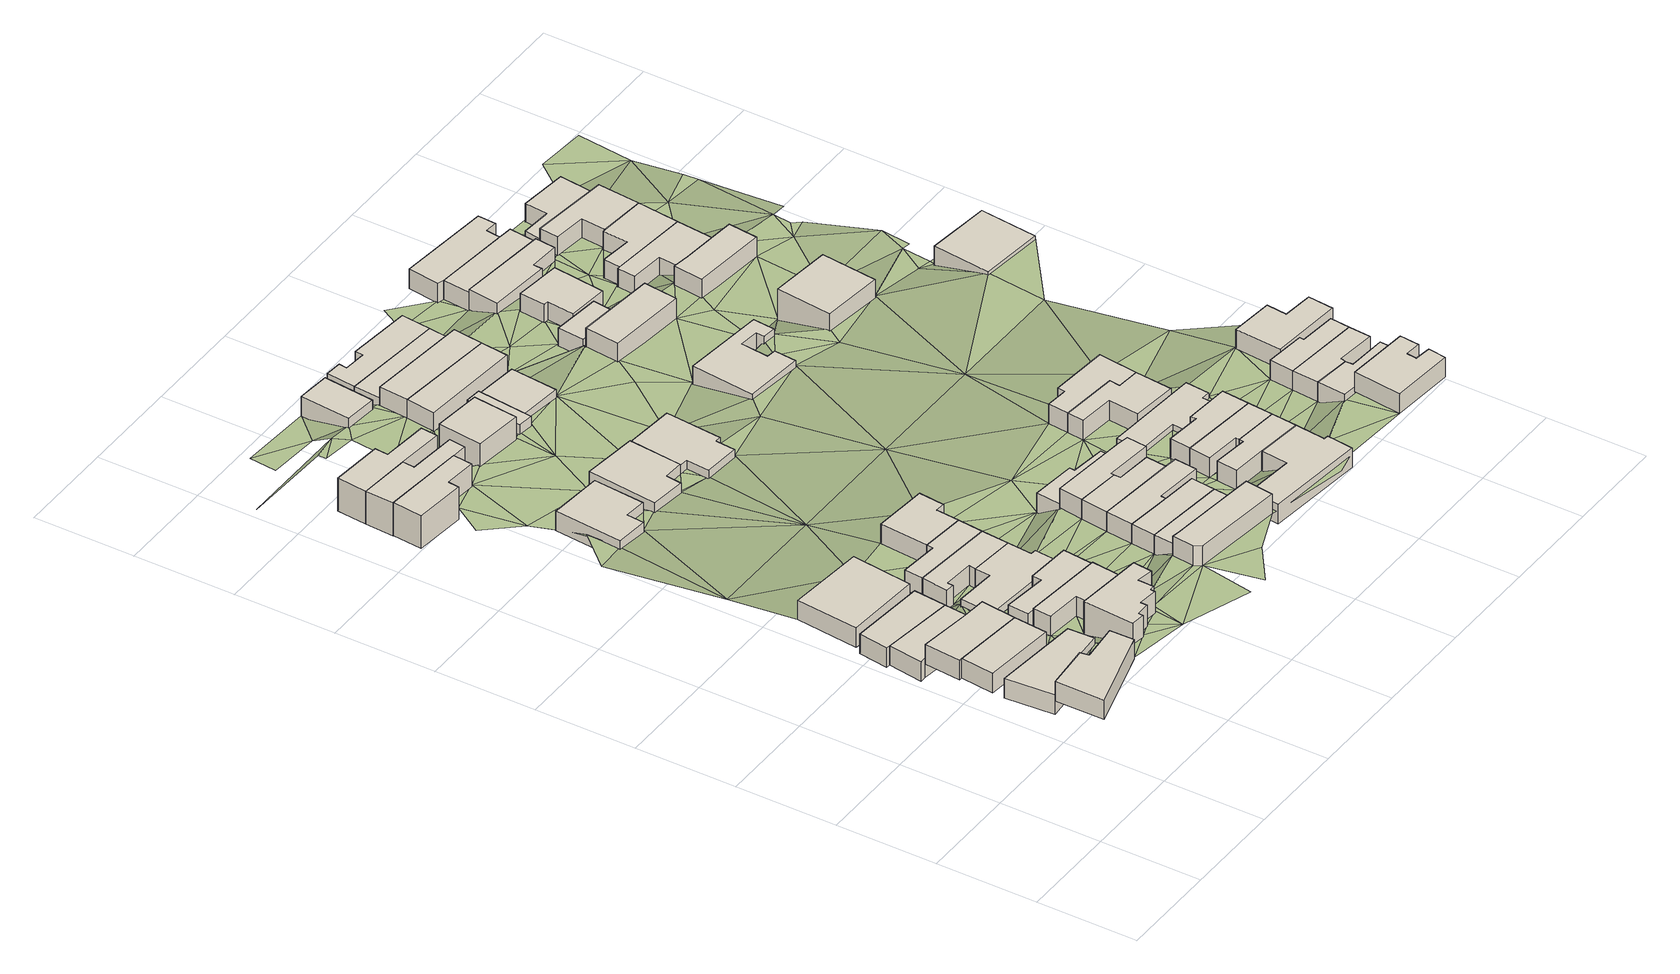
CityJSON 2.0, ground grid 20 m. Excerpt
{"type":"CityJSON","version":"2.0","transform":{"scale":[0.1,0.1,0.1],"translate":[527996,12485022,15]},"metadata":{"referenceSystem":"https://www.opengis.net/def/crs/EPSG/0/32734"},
"CityObjects":{
"building1":{"type":"Building","attributes":{"address":"45 Upper Park Road Walmer Estate Cape Town","building":"house","building:levels":1,"building_height":4.1,"plus_code":"4FRW3C8V+QG3","ground_height":52.94,"roof_height":57.04},"geometry":[{"type":"Solid","lod":"1","boundaries":[[[[0,1,2,3]],[[1,4,5,2]],[[4,6,7,5]],[[6,8,9,7]],[[8,10,11,9]],[[10,0,3,11]],[[3,2,5,7,9,11]],[[10,8,6,4,1,0]]]]}]},
"building2":{"type":"Building","attributes":{"address":"43 Upper Park Road Walmer Estate Cape Town","building":"house","building:levels":1,"building_height":4.1,"plus_code":"4FRW3C8V+QGM","ground_height":50.14,"roof_height":54.24},"geometry":[{"type":"Solid","lod":"1","boundaries":[[[[12,13,14,15]],[[13,16,17,14]],[[16,18,19,17]],[[18,20,21,19]],[[20,22,23,21]],[[22,12,15,23]],[[15,14,17,19,21,23]],[[22,20,18,16,13,12]]]]}]},
"building3":{"type":"Building","attributes":{"address":"41 Upper Park Road Walmer Estate Cape Town","building":"house","building:levels":1,"building_height":4.1,"plus_code":"4FRW3C8V+RGF","ground_height":50.14,"roof_height":54.24},"geometry":[{"type":"Solid","lod":"1","boundaries":[[[[24,25,26,27]],[[25,28,29,26]],[[28,30,31,29]],[[30,24,27,31]],[[27,26,29,31]],[[30,28,25,24]]]]}]},
"building4":{"type":"Building","attributes":{"address":"39 Upper Park Road Walmer Estate Cape Town","building":"house","building:levels":1,"building_height":4.1,"plus_code":"4FRW3C8V+RGV","ground_height":50.14,"roof_height":54.24},"geometry":[{"type":"Solid","lod":"1","boundaries":[[[[30,32,33,31]],[[32,34,35,33]],[[34,36,37,35]],[[36,38,39,37]],[[38,24,27,39]],[[24,30,31,27]],[[31,33,35,37,39,27]],[[24,38,36,34,32,30]]]]}]},
"building5":{"type":"Building","attributes":{"address":"37 Upper Park Road Walmer Estate Cape Town","building":"house","building:levels":1,"building_height":4.1,"plus_code":"4FRW3C8V+VGF","ground_height":47.2,"roof_height":51.3},"geometry":[{"type":"Solid","lod":"1","boundaries":[[[[40,41,42,43]],[[41,44,45,42]],[[44,46,47,45]],[[46,48,49,47]],[[48,50,51,49]],[[50,52,53,51]],[[52,40,43,53]],[[43,42,45,47,49,51,53]],[[52,50,48,46,44,41,40]]]]}]},
"building6":{"type":"Building","attributes":{"address":"35 Upper Park Road Walmer Estate Cape Town","building":"house","building:levels":1,"building_height":4.1,"plus_code":"4FRW3C8V+VGV","ground_height":47.2,"roof_height":51.3},"geometry":[{"type":"Solid","lod":"1","boundaries":[[[[48,54,55,49]],[[54,56,57,55]],[[56,58,59,57]],[[58,50,51,59]],[[50,48,49,51]],[[49,55,57,59,51]],[[50,58,56,54,48]]]]}]},
"building7":{"type":"Building","attributes":{"address":"33 Upper Park Road Walmer Estate Cape Town","building":"house","building:levels":1,"building_height":4.1,"plus_code":"4FRW3C8V+WGP","ground_height":47.2,"roof_height":51.3},"geometry":[{"type":"Solid","lod":"1","boundaries":[[[[60,61,62,63]],[[61,64,65,62]],[[64,66,67,65]],[[66,60,63,67]],[[63,62,65,67]],[[66,64,61,60]]]]}]},
"building8":{"type":"Building","attributes":{"address":"48 Upper Coventry Road Walmer Estate Cape Town","building":"house","building:levels":2,"building_height":6.9,"plus_code":"4FRW3C8V+QHH","ground_height":50.46,"roof_height":57.36},"geometry":[{"type":"Solid","lod":"1","boundaries":[[[[68,69,70,71]],[[69,72,73,70]],[[72,74,75,73]],[[74,76,77,75]],[[76,78,79,77]],[[78,80,81,79]],[[80,82,83,81]],[[82,84,85,83]],[[84,86,87,85]],[[86,88,89,87]],[[88,90,91,89]],[[90,68,71,91]],[[71,70,73,75,77,79,81,83,85,87,89,91]],[[90,88,86,84,82,80,78,76,74,72,69,68]]]]}]},
"building9":{"type":"Building","attributes":{"address":"46 Upper Coventry Road Walmer Estate Cape Town","building":"house","building:levels":1,"building_height":4.1,"plus_code":"4FRW3C8V+RJ2","ground_height":50.46,"roof_height":54.56},"geometry":[{"type":"Solid","lod":"1","boundaries":[[[[92,93,94,95]],[[93,96,97,94]],[[96,98,99,97]],[[98,100,101,99]],[[100,102,103,101]],[[102,92,95,103]],[[95,94,97,99,101,103]],[[102,100,98,96,93,92]]]]}]},
"building10":{"type":"Building","attributes":{"address":"44 Upper Coventry Road Walmer Estate Cape Town","building":"house","building:levels":1,"building_height":4.1,"plus_code":"4FRW3C8V+RJC","ground_height":50.14,"roof_height":54.24},"geometry":[{"type":"Solid","lod":"1","boundaries":[[[[104,105,106,107]],[[105,108,109,106]],[[108,110,111,109]],[[110,112,113,111]],[[112,114,115,113]],[[114,116,117,115]],[[116,104,107,117]],[[107,106,109,111,113,115,117]],[[116,114,112,110,108,105,104]]]]}]},
"building11":{"type":"Building","attributes":{"address":"42 Upper Coventry Road Walmer Estate Cape Town","building":"house","building:levels":1,"building_height":4.1,"plus_code":"4FRW3C8V+VJ6","ground_height":47.3,"roof_height":51.4},"geometry":[{"type":"Solid","lod":"1","boundaries":[[[[118,119,120,121]],[[119,122,123,120]],[[122,124,125,123]],[[124,126,127,125]],[[126,128,129,127]],[[128,130,131,129]],[[130,132,133,131]],[[132,118,121,133]],[[121,120,123,125,127,129,131,133]],[[132,130,128,126,124,122,119,118]]]]}]},
"building12":{"type":"Building","attributes":{"address":"40 Upper Coventry Road Walmer Estate Cape Town","building":"house","building:levels":1,"building_height":4.1,"plus_code":"4FRW3C8V+VJR","ground_height":47.3,"roof_height":51.4},"geometry":[{"type":"Solid","lod":"1","boundaries":[[[[134,135,136,137]],[[135,138,139,136]],[[138,140,141,139]],[[140,142,143,141]],[[142,144,145,143]],[[144,119,120,145]],[[119,118,121,120]],[[118,134,137,121]],[[137,136,139,141,143,145,120,121]],[[118,119,144,142,140,138,135,134]]]]}]},
"building13":{"type":"Building","attributes":{"address":"38 Upper Coventry Road Walmer Estate Cape Town","building":"house","building:levels":1,"building_height":4.1,"plus_code":"4FRW3C8V+WJ2","ground_height":47.3,"roof_height":51.4},"geometry":[{"type":"Solid","lod":"1","boundaries":[[[[146,147,148,149]],[[147,150,151,148]],[[150,135,136,151]],[[135,134,137,136]],[[134,152,153,137]],[[152,146,149,153]],[[149,148,151,136,137,153]],[[152,134,135,150,147,146]]]]}]},
"building14":{"type":"Building","attributes":{"address":"17 Park Road Woodstock Cape Town","building":"house","building:levels":2,"building_height":6.9,"plus_code":"4FRW3C9V+6GG","ground_height":35.75,"roof_height":42.65},"geometry":[{"type":"Solid","lod":"1","boundaries":[[[[154,155,156,157]],[[155,158,159,156]],[[158,160,161,159]],[[160,162,163,161]],[[162,164,165,163]],[[164,154,157,165]],[[157,156,159,161,163,165]],[[164,162,160,158,155,154]]]]}]},
"building15":{"type":"Building","attributes":{"address":"9 High Street Woodstock Cape Town","building":"house","building:levels":1,"building_height":4.1,"plus_code":"4FRW3C9V+4HM","ground_height":38.11,"roof_height":42.21},"geometry":[{"type":"Solid","lod":"1","boundaries":[[[[166,167,168,169]],[[167,170,171,168]],[[170,172,173,171]],[[172,174,175,173]],[[174,176,177,175]],[[176,166,169,177]],[[169,168,171,173,175,177]],[[176,174,172,170,167,166]]]]}]},
"building16":{"type":"Building","attributes":{"address":"36 Upper Coventry Road Walmer Estate Cape Town","building":"house","building:levels":1,"building_height":4.1,"plus_code":"4FRW3C8V+WJW","ground_height":47.3,"roof_height":51.4},"geometry":[{"type":"Solid","lod":"1","boundaries":[[[[146,152,153,149]],[[152,178,179,153]],[[178,180,181,179]],[[180,182,183,181]],[[182,184,185,183]],[[184,146,149,185]],[[149,153,179,181,183,185]],[[184,182,180,178,152,146]]]]}]},
"building17":{"type":"Building","attributes":{"address":"15 Park Road Woodstock Cape Town","building":"house","building:levels":2,"building_height":6.9,"plus_code":"4FRW3C9V+6GW","ground_height":35.65,"roof_height":42.55},"geometry":[{"type":"Solid","lod":"1","boundaries":[[[[186,187,188,189]],[[187,190,191,188]],[[190,192,193,191]],[[192,194,195,193]],[[194,196,197,195]],[[196,198,199,197]],[[198,186,189,199]],[[189,188,191,193,195,197,199]],[[198,196,194,192,190,187,186]]]]}]},
"building18":{"type":"Building","attributes":{"address":"13 Park Road Woodstock Cape Town","building":"house","building:levels":2,"building_height":6.9,"plus_code":"4FRW3C9V+7G8","ground_height":35.65,"roof_height":42.55},"geometry":[{"type":"Solid","lod":"1","boundaries":[[[[198,196,197,199]],[[196,200,201,197]],[[200,202,203,201]],[[202,204,205,203]],[[204,206,207,205]],[[206,208,209,207]],[[208,198,199,209]],[[199,197,201,203,205,207,209]],[[208,206,204,202,200,196,198]]]]}]},
"building19":{"type":"Building","attributes":{"address":"61 Upper Coventry Road Walmer Estate Cape Town","building":"house","building:levels":1,"building_height":4.1,"plus_code":"4FRW3C8V+QP7","ground_height":53.61,"roof_height":57.71},"geometry":[{"type":"Solid","lod":"1","boundaries":[[[[210,211,212,213]],[[211,214,215,212]],[[214,216,217,215]],[[216,218,219,217]],[[218,220,221,219]],[[220,222,223,221]],[[222,210,213,223]],[[213,212,215,217,219,221,223]],[[222,220,218,216,214,211,210]]]]}]},
"building20":{"type":"Building","attributes":{"address":"59 Upper Coventry Road Walmer Estate Cape Town","building":"house","building:levels":1,"building_height":4.1,"plus_code":"4FRW3C8V+QPM","ground_height":50.73,"roof_height":54.83},"geometry":[{"type":"Solid","lod":"1","boundaries":[[[[224,225,226,227]],[[225,228,229,226]],[[228,230,231,229]],[[230,232,233,231]],[[232,234,235,233]],[[234,224,227,235]],[[227,226,229,231,233,235]],[[234,232,230,228,225,224]]]]}]},
"building21":{"type":"Building","attributes":{"address":"57 Upper Coventry Road Walmer Estate Cape Town","building":"house","building:levels":1,"building_height":4.1,"plus_code":"4FRW3C8V+RP3","ground_height":50.73,"roof_height":54.83},"geometry":[{"type":"Solid","lod":"1","boundaries":[[[[234,232,233,235]],[[232,236,237,233]],[[236,238,239,237]],[[238,240,241,239]],[[240,234,235,241]],[[235,233,237,239,241]],[[240,238,236,232,234]]]]}]},
"building22":{"type":"Building","attributes":{"address":"7 High Street Woodstock Cape Town","building":"house","building:levels":1,"building_height":4.1,"plus_code":"4FRW3C9V+4JM","ground_height":38.11,"roof_height":42.21},"geometry":[{"type":"Solid","lod":"1","boundaries":[[[[242,243,244,245]],[[243,246,247,244]],[[246,248,249,247]],[[248,250,251,249]],[[250,252,253,251]],[[252,242,245,253]],[[245,244,247,249,251,253]],[[252,250,248,246,243,242]]]]}]},
"building23":{"type":"Building","attributes":{"address":"55 Upper Coventry Road Walmer Estate Cape Town","building":"house","building:levels":1,"building_height":4.1,"plus_code":"4FRW3C8V+RPG","ground_height":50.73,"roof_height":54.83},"geometry":[{"type":"Solid","lod":"1","boundaries":[[[[240,238,239,241]],[[238,254,255,239]],[[254,256,257,255]],[[256,258,259,257]],[[258,260,261,259]],[[260,262,263,261]],[[262,240,241,263]],[[241,239,255,257,259,261,263]],[[262,260,258,256,254,238,240]]]]}]},
"building24":{"type":"Building","attributes":{"address":"53 Upper Coventry Road Walmer Estate Cape Town","building":"house","building:levels":1,"building_height":4.1,"plus_code":"4FRW3C8V+RPP","ground_height":50.73,"roof_height":54.83},"geometry":[{"type":"Solid","lod":"1","boundaries":[[[[262,260,261,263]],[[260,264,265,261]],[[264,266,267,265]],[[266,268,269,267]],[[268,270,271,269]],[[270,262,263,271]],[[263,261,265,267,269,271]],[[270,268,266,264,260,262]]]]}]},
"building25":{"type":"Building","attributes":{"address":"6 High Street Woodstock Cape Town","building":"house","building:levels":2,"building_height":6.9,"plus_code":"4FRW3C9V+6JJ","ground_height":35.65,"roof_height":42.55},"geometry":[{"type":"Solid","lod":"1","boundaries":[[[[272,273,274,275]],[[273,276,277,274]],[[276,278,279,277]],[[278,272,275,279]],[[275,274,277,279]],[[278,276,273,272]]]]}]},
"building26":{"type":"Building","attributes":{"address":"51 Upper Coventry Road Walmer Estate Cape Town","building":"house","building:levels":1,"building_height":4.1,"plus_code":"4FRW3C8V+VP4","ground_height":50.73,"roof_height":54.83},"geometry":[{"type":"Solid","lod":"1","boundaries":[[[[270,268,269,271]],[[268,280,281,269]],[[280,282,283,281]],[[282,284,285,283]],[[284,286,287,285]],[[286,288,289,287]],[[288,270,271,289]],[[271,269,281,283,285,287,289]],[[288,286,284,282,280,268,270]]]]}]},
"building27":{"type":"Building","attributes":{"address":"49 Upper Coventry Road Walmer Estate Cape Town","building":"house","building:levels":1,"building_height":4.1,"plus_code":"4FRW3C8V+VPG","ground_height":47.44,"roof_height":51.54},"geometry":[{"type":"Solid","lod":"1","boundaries":[[[[290,291,292,293]],[[291,294,295,292]],[[294,296,297,295]],[[296,298,299,297]],[[298,300,301,299]],[[300,290,293,301]],[[293,292,295,297,299,301]],[[300,298,296,294,291,290]]]]}]},
"building28":{"type":"Building","attributes":{"address":"5 High Street Woodstock Cape Town","building":"house","building:levels":1,"building_height":4.1,"plus_code":"4FRW3C9V+4MF","ground_height":37.8,"roof_height":41.9},"geometry":[{"type":"Solid","lod":"1","boundaries":[[[[302,303,304,305]],[[303,306,307,304]],[[306,308,309,307]],[[308,310,311,309]],[[310,312,313,311]],[[312,314,315,313]],[[314,316,317,315]],[[316,302,305,317]],[[305,304,307,309,311,313,315,317]],[[316,314,312,310,308,306,303,302]]]]}]},
"building29":{"type":"Building","attributes":{"building":"yes","building:levels":1,"building_height":4.1,"plus_code":"4FRW3C9V+8JJ","ground_height":33.13,"roof_height":37.23},"geometry":[{"type":"Solid","lod":"1","boundaries":[[[[318,319,320,321]],[[319,322,323,320]],[[322,324,325,323]],[[324,318,321,325]],[[321,320,323,325]],[[324,322,319,318]]]]}]},
"building30":{"type":"Building","attributes":{"building":"garage","building:levels":1,"building_height":4.1,"plus_code":"4FRW3C9V+6JX","ground_height":35.65,"roof_height":39.75},"geometry":[{"type":"Solid","lod":"1","boundaries":[[[[326,327,328,329]],[[327,330,331,328]],[[330,332,333,331]],[[332,334,335,333]],[[334,326,329,335]],[[329,328,331,333,335]],[[334,332,330,327,326]]]]}]},
"building31":{"type":"Building","attributes":{"address":"48 Upper Duke Street Walmer Estate Cape Town","building":"house","building:levels":1,"building_height":4.1,"plus_code":"4FRW3C8V+QR6","ground_height":50.73,"roof_height":54.83},"geometry":[{"type":"Solid","lod":"1","boundaries":[[[[336,337,338,339]],[[337,340,341,338]],[[340,342,343,341]],[[342,344,345,343]],[[344,346,347,345]],[[346,348,349,347]],[[348,350,351,349]],[[350,336,339,351]],[[339,338,341,343,345,347,349,351]],[[350,348,346,344,342,340,337,336]]]]}]},
"building32":{"type":"Building","attributes":{"address":"28 Coventry Road Woodstock Cape Town","building":"house","building:levels":1,"building_height":4.1,"plus_code":"4FRW3C9V+6MV","ground_height":35.07,"roof_height":39.17},"geometry":[{"type":"Solid","lod":"1","boundaries":[[[[352,353,354,355]],[[353,356,357,354]],[[356,358,359,357]],[[358,352,355,359]],[[355,354,357,359]],[[358,356,353,352]]]]}]},
"building33":{"type":"Building","attributes":{"address":"46 Upper Duke Street Walmer Estate Cape Town","building":"house","building:levels":1,"building_height":4.1,"plus_code":"4FRW3C8V+QRV","ground_height":50.73,"roof_height":54.83},"geometry":[{"type":"Solid","lod":"1","boundaries":[[[[336,360,361,339]],[[360,362,363,361]],[[362,364,365,363]],[[364,366,367,365]],[[366,368,369,367]],[[368,337,338,369]],[[337,336,339,338]],[[339,361,363,365,367,369,338]],[[337,368,366,364,362,360,336]]]]}]},
"building34":{"type":"Building","attributes":{"address":"26 Coventry Road Woodstock Cape Town","building":"house","building:levels":1,"building_height":4.1,"plus_code":"4FRW3C9V+7MF","ground_height":35.07,"roof_height":39.17},"geometry":[{"type":"Solid","lod":"1","boundaries":[[[[370,371,372,373]],[[371,374,375,372]],[[374,376,377,375]],[[376,370,373,377]],[[373,372,375,377]],[[376,374,371,370]]]]}]},
"building35":{"type":"Building","attributes":{"address":"44 Upper Duke Street Walmer Estate Cape Town","building":"house","building:levels":1,"building_height":4.1,"plus_code":"4FRW3C8V+RR7","ground_height":50.73,"roof_height":54.83},"geometry":[{"type":"Solid","lod":"1","boundaries":[[[[360,378,379,361]],[[378,380,381,379]],[[380,382,383,381]],[[382,384,385,383]],[[384,362,363,385]],[[362,360,361,363]],[[361,379,381,383,385,363]],[[362,384,382,380,378,360]]]]}]},
"building36":{"type":"Building","attributes":{"address":"24 Coventry Road Woodstock Cape Town","building":"house","building:levels":1,"building_height":4.1,"plus_code":"4FRW3C9V+8M3","ground_height":35.07,"roof_height":39.17},"geometry":[{"type":"Solid","lod":"1","boundaries":[[[[376,386,387,377]],[[386,388,389,387]],[[388,370,373,389]],[[370,376,377,373]],[[377,387,389,373]],[[370,388,386,376]]]]}]},
"building37":{"type":"Building","attributes":{"address":"42 Upper Duke Street Walmer Estate Cape Town","building":"house","building:levels":1,"building_height":4.1,"plus_code":"4FRW3C8V+RRG","ground_height":50.73,"roof_height":54.83},"geometry":[{"type":"Solid","lod":"1","boundaries":[[[[378,390,391,379]],[[390,392,393,391]],[[392,394,395,393]],[[394,396,397,395]],[[396,380,381,397]],[[380,378,379,381]],[[379,391,393,395,397,381]],[[380,396,394,392,390,378]]]]}]},
"building38":{"type":"Building","attributes":{"address":"22 Coventry Road Woodstock Cape Town","building":"house","building:levels":1,"building_height":4.1,"plus_code":"4FRW3C9V+8MF","ground_height":32.68,"roof_height":36.78},"geometry":[{"type":"Solid","lod":"1","boundaries":[[[[398,399,400,401]],[[399,402,403,400]],[[402,404,405,403]],[[404,398,401,405]],[[401,400,403,405]],[[404,402,399,398]]]]}]},
"building39":{"type":"Building","attributes":{"address":"40 Upper Duke Street Walmer Estate Cape Town","building":"house","building:levels":1,"building_height":4.1,"plus_code":"4FRW3C8V+VR8","ground_height":47.42,"roof_height":51.52},"geometry":[{"type":"Solid","lod":"1","boundaries":[[[[406,407,408,409]],[[407,410,411,408]],[[410,412,413,411]],[[412,414,415,413]],[[414,416,417,415]],[[416,418,419,417]],[[418,420,421,419]],[[420,406,409,421]],[[409,408,411,413,415,417,419,421]],[[420,418,416,414,412,410,407,406]]]]}]},
"building40":{"type":"Building","attributes":{"address":"20 Coventry Road Woodstock Cape Town","building":"house","building:levels":1,"building_height":4.1,"plus_code":"4FRW3C9V+8MV","ground_height":32.68,"roof_height":36.78},"geometry":[{"type":"Solid","lod":"1","boundaries":[[[[399,422,423,400]],[[422,424,425,423]],[[424,426,427,425]],[[426,428,429,427]],[[428,430,431,429]],[[430,432,433,431]],[[432,402,403,433]],[[402,399,400,403]],[[400,423,425,427,429,431,433,403]],[[402,432,430,428,426,424,422,399]]]]}]},
"building41":{"type":"Building","attributes":{"address":"38 Upper Duke Street Walmer Estate Cape Town","building":"house","building:levels":1,"building_height":4.1,"plus_code":"4FRW3C8V+VRQ","ground_height":47.42,"roof_height":51.52},"geometry":[{"type":"Solid","lod":"1","boundaries":[[[[434,435,436,437]],[[435,438,439,436]],[[438,440,441,439]],[[440,442,443,441]],[[442,444,445,443]],[[444,446,447,445]],[[446,448,449,447]],[[448,434,437,449]],[[437,436,439,441,443,445,447,449]],[[448,446,444,442,440,438,435,434]]]]}]},
"building42":{"type":"Building","attributes":{"address":"36 Upper Duke Street Walmer Estate Cape Town","building":"house","building:levels":1,"building_height":4.1,"plus_code":"4FRW3C8V+WR8","ground_height":47.42,"roof_height":51.52},"geometry":[{"type":"Solid","lod":"1","boundaries":[[[[440,438,439,441]],[[438,435,436,439]],[[435,434,437,436]],[[434,450,451,437]],[[450,452,453,451]],[[452,454,455,453]],[[454,456,457,455]],[[456,440,441,457]],[[441,439,436,437,451,453,455,457]],[[456,454,452,450,434,435,438,440]]]]}]},
"building43":{"type":"Building","attributes":{"address":"31 Coventry Road Woodstock Cape Town","building":"house","building:levels":1,"building_height":4.1,"plus_code":"4FRW3C9V+4QM","ground_height":37.18,"roof_height":41.28},"geometry":[{"type":"Solid","lod":"1","boundaries":[[[[458,459,460,461]],[[459,462,463,460]],[[462,464,465,463]],[[464,466,467,465]],[[466,468,469,467]],[[468,470,471,469]],[[470,472,473,471]],[[472,474,475,473]],[[474,476,477,475]],[[476,458,461,477]],[[461,460,463,465,467,469,471,473,475,477]],[[476,474,472,470,468,466,464,462,459,458]]]]}]},
"building44":{"type":"Building","attributes":{"address":"27 Coventry Road Woodstock Cape Town","building":"house","building:levels":1,"building_height":4.1,"plus_code":"4FRW3C9V+6QW","ground_height":34.33,"roof_height":38.43},"geometry":[{"type":"Solid","lod":"1","boundaries":[[[[478,479,480,481]],[[479,482,483,480]],[[482,484,485,483]],[[484,478,481,485]],[[481,480,483,485]],[[484,482,479,478]]]]}]},
"building45":{"type":"Building","attributes":{"address":"29 Coventry Road Woodstock Cape Town","building":"house","building:levels":1,"building_height":4.1,"plus_code":"4FRW3C9V+6Q8","ground_height":37.18,"roof_height":41.28},"geometry":[{"type":"Solid","lod":"1","boundaries":[[[[486,487,488,489]],[[487,490,491,488]],[[490,492,493,491]],[[492,486,489,493]],[[489,488,491,493]],[[492,490,487,486]]]]}]},
"building46":{"type":"Building","attributes":{"address":"Fouza Physiotherapy 47 Upper Duke Street Walmer Estate Cape Town","building":"yes","building:levels":1,"operator":"Fouza Abrahams","building_height":4.1,"plus_code":"4FRW3C8V+PWW","ground_height":53.66,"roof_height":57.76},"geometry":[{"type":"Solid","lod":"1","boundaries":[[[[494,495,496,497]],[[495,498,499,496]],[[498,500,501,499]],[[500,502,503,501]],[[502,504,505,503]],[[504,506,507,505]],[[506,508,509,507]],[[508,494,497,509]],[[497,496,499,501,503,505,507,509]],[[508,506,504,502,500,498,495,494]]]]}]},
"building47":{"type":"Building","attributes":{"address":"45 Upper Duke Street Walmer Estate Cape Town","building":"house","building:levels":1,"building_height":4.1,"plus_code":"4FRW3C8V+QWH","ground_height":50.56,"roof_height":54.66},"geometry":[{"type":"Solid","lod":"1","boundaries":[[[[510,511,512,513]],[[511,514,515,512]],[[514,516,517,515]],[[516,518,519,517]],[[518,520,521,519]],[[520,522,523,521]],[[522,510,513,523]],[[513,512,515,517,519,521,523]],[[522,520,518,516,514,511,510]]]]}]},
"building48":{"type":"Building","attributes":{"address":"43 Upper Duke Street Walmer Estate Cape Town","building":"house","building:levels":1,"building_height":4.1,"plus_code":"4FRW3C8V+QWX","ground_height":50.56,"roof_height":54.66},"geometry":[{"type":"Solid","lod":"1","boundaries":[[[[524,510,513,525]],[[510,522,523,513]],[[522,526,527,523]],[[526,528,529,527]],[[528,530,531,529]],[[530,524,525,531]],[[525,513,523,527,529,531]],[[530,528,526,522,510,524]]]]}]},
"building49":{"type":"Building","attributes":{"address":"41 Upper Duke Street Walmer Estate Cape Town","building":"house","building:levels":1,"building_height":4.1,"plus_code":"4FRW3C8V+RW9","ground_height":50.56,"roof_height":54.66},"geometry":[{"type":"Solid","lod":"1","boundaries":[[[[524,530,531,525]],[[530,532,533,531]],[[532,534,535,533]],[[534,536,537,535]],[[536,538,539,537]],[[538,524,525,539]],[[525,531,533,535,537,539]],[[538,536,534,532,530,524]]]]}]},
"building50":{"type":"Building","attributes":{"address":"25 Coventry Road Woodstock Cape Town","building":"house","building:levels":1,"building_height":4.1,"plus_code":"4FRW3C9V+7Q9","ground_height":34.33,"roof_height":38.43},"geometry":[{"type":"Solid","lod":"1","boundaries":[[[[540,541,542,543]],[[541,544,545,542]],[[544,546,547,545]],[[546,548,549,547]],[[548,550,551,549]],[[550,540,543,551]],[[543,542,545,547,549,551]],[[550,548,546,544,541,540]]]]}]},
"building51":{"type":"Building","attributes":{"address":"39 Upper Duke Street Walmer Estate Cape Town","building":"house","building:levels":1,"building_height":4.1,"plus_code":"4FRW3C8V+RXR","ground_height":50.37,"roof_height":54.47},"geometry":[{"type":"Solid","lod":"1","boundaries":[[[[552,553,554,555]],[[553,556,557,554]],[[556,558,559,557]],[[558,560,561,559]],[[560,562,563,561]],[[562,552,555,563]],[[555,554,557,559,561,563]],[[562,560,558,556,553,552]]]]}]},
"building52":{"type":"Building","attributes":{"address":"23 Coventry Road Woodstock Cape Town","building":"house","building:levels":1,"building_height":4.1,"plus_code":"4FRW3C9V+8R6","ground_height":32.68,"roof_height":36.78},"geometry":[{"type":"Solid","lod":"1","boundaries":[[[[564,565,566,567]],[[565,568,569,566]],[[568,570,571,569]],[[570,572,573,571]],[[572,574,575,573]],[[574,564,567,575]],[[567,566,569,571,573,575]],[[574,572,570,568,565,564]]]]}]},
"building53":{"type":"Building","attributes":{"address":"24 Duke Street Woodstock Cape Town","building":"house","building:levels":2,"building_height":6.9,"plus_code":"4FRW3C9V+4VG","ground_height":36.64,"roof_height":43.54},"geometry":[{"type":"Solid","lod":"1","boundaries":[[[[576,577,578,579]],[[577,580,581,578]],[[580,582,583,581]],[[582,576,579,583]],[[579,578,581,583]],[[582,580,577,576]]]]}]},
"building54":{"type":"Building","attributes":{"address":"21 Coventry Road Woodstock Cape Town","building":"house","building:levels":1,"building_height":4.1,"plus_code":"4FRW3C9V+8RM","ground_height":32.12,"roof_height":36.22},"geometry":[{"type":"Solid","lod":"1","boundaries":[[[[584,585,586,587]],[[585,588,589,586]],[[588,590,591,589]],[[590,592,593,591]],[[592,584,587,593]],[[587,586,589,591,593]],[[592,590,588,585,584]]]]}]},
"building55":{"type":"Building","attributes":{"address":"19 Coventry Road Woodstock Cape Town","building":"house","building:levels":1,"building_height":4.1,"plus_code":"4FRW3C9V+9R3","ground_height":32.12,"roof_height":36.22},"geometry":[{"type":"Solid","lod":"1","boundaries":[[[[594,595,596,597]],[[595,592,593,596]],[[592,590,591,593]],[[590,598,599,591]],[[598,600,601,599]],[[600,602,603,601]],[[602,594,597,603]],[[597,596,593,591,599,601,603]],[[602,600,598,590,592,595,594]]]]}]},
"building56":{"type":"Building","attributes":{"address":"22 Duke Street Woodstock Cape Town","building":"house","building:levels":1,"building_height":4.1,"plus_code":"4FRW3C9V+6V4","ground_height":36.64,"roof_height":40.74},"geometry":[{"type":"Solid","lod":"1","boundaries":[[[[604,605,606,607]],[[605,608,609,606]],[[608,610,611,609]],[[610,612,613,611]],[[612,614,615,613]],[[614,604,607,615]],[[607,606,609,611,613,615]],[[614,612,610,608,605,604]]]]}]},
"building57":{"type":"Building","attributes":{"address":"20 Duke Street Woodstock Cape Town","building":"house","building:levels":1,"building_height":4.1,"plus_code":"4FRW3C9V+6VH","ground_height":33.75,"roof_height":37.85},"geometry":[{"type":"Solid","lod":"1","boundaries":[[[[616,617,618,619]],[[617,620,621,618]],[[620,622,623,621]],[[622,624,625,623]],[[624,626,627,625]],[[626,628,629,627]],[[628,616,619,629]],[[619,618,621,623,625,627,629]],[[628,626,624,622,620,617,616]]]]}]},
"building58":{"type":"Building","attributes":{"address":"18 Duke Street Woodstock Cape Town","building":"house","building:levels":1,"building_height":4.1,"plus_code":"4FRW3C9V+7V9","ground_height":33.75,"roof_height":37.85},"geometry":[{"type":"Solid","lod":"1","boundaries":[[[[617,630,631,618]],[[630,632,633,631]],[[632,634,635,633]],[[634,636,637,635]],[[636,638,639,637]],[[638,620,621,639]],[[620,617,618,621]],[[618,631,633,635,637,639,621]],[[620,638,636,634,632,630,617]]]]}]},
"building59":{"type":"Building","attributes":{"address":"16 Duke Street Woodstock Cape Town","building":"house","building:levels":1,"building_height":4.1,"plus_code":"4FRW3C9V+7WR","ground_height":33.75,"roof_height":37.85},"geometry":[{"type":"Solid","lod":"1","boundaries":[[[[630,640,641,631]],[[640,642,643,641]],[[642,644,645,643]],[[644,646,647,645]],[[646,632,633,647]],[[632,630,631,633]],[[631,641,643,645,647,633]],[[632,646,644,642,640,630]]]]}]},
"building60":{"type":"Building","attributes":{"address":"14 Duke Street Woodstock Cape Town","building":"house","building:levels":1,"building_height":4.1,"plus_code":"4FRW3C9V+8VH","ground_height":31.58,"roof_height":35.68},"geometry":[{"type":"Solid","lod":"1","boundaries":[[[[648,649,650,651]],[[649,652,653,650]],[[652,654,655,653]],[[654,656,657,655]],[[656,658,659,657]],[[658,648,651,659]],[[651,650,653,655,657,659]],[[658,656,654,652,649,648]]]]}]},
"building61":{"type":"Building","attributes":{"address":"23 Duke Street Woodstock Cape Town","building":"house","building:levels":1,"building_height":4.1,"plus_code":"4FRW3C9V+3X8","ground_height":39.77,"roof_height":43.87},"geometry":[{"type":"Solid","lod":"1","boundaries":[[[[660,661,662,663]],[[661,664,665,662]],[[664,666,667,665]],[[666,660,663,667]],[[663,662,665,667]],[[666,664,661,660]]]]}]},
"terrain1":{"type":"TINRelief","geometry":[{"type":"CompositeSurface","lod":"1","boundaries":[[[0,10,668]],[[669,0,670]],[[22,671,28]],[[668,670,0]],[[672,668,673]],[[672,670,668]],[[674,672,673]],[[96,28,671]],[[28,114,30]],[[34,675,676]],[[28,96,114]],[[671,670,72]],[[670,672,72]],[[34,32,675]],[[96,671,72]],[[30,114,677]],[[673,678,674]],[[677,32,30]],[[93,114,96]],[[61,54,64]],[[677,679,32]],[[674,680,681]],[[675,32,682]],[[682,48,675]],[[679,682,32]],[[98,96,72]],[[680,674,678]],[[60,683,684]],[[138,48,682]],[[138,54,48]],[[685,679,677]],[[100,98,72]],[[680,686,687]],[[678,686,680]],[[140,138,682]],[[138,135,54]],[[135,64,54]],[[677,688,685]],[[100,72,69]],[[686,678,689]],[[682,690,140]],[[150,64,135]],[[691,686,689]],[[150,683,64]],[[692,684,693]],[[142,140,144]],[[694,679,685]],[[689,695,696]],[[140,690,119]],[[102,100,69]],[[119,144,140]],[[678,218,689]],[[146,683,150]],[[697,684,683]],[[698,693,684]],[[695,689,216]],[[218,678,699]],[[147,146,150]],[[693,700,692]],[[694,685,701]],[[683,146,184]],[[69,695,214]],[[216,689,218]],[[698,684,697]],[[234,102,69]],[[693,702,700]],[[234,92,102]],[[214,695,216]],[[184,697,683]],[[703,700,702]],[[704,705,703]],[[706,118,707]],[[92,240,701]],[[234,69,214]],[[694,701,262]],[[240,92,234]],[[708,709,218]],[[270,706,694]],[[710,698,711]],[[214,211,234]],[[703,712,704]],[[703,702,243]],[[712,713,704]],[[240,262,701]],[[288,118,706]],[[697,714,698]],[[698,714,711]],[[697,184,182]],[[300,134,118]],[[694,262,270]],[[180,178,152]],[[703,243,712]],[[152,134,300]],[[243,702,176]],[[176,711,714]],[[706,270,288]],[[697,715,714]],[[200,716,717]],[[218,709,220]],[[718,719,720]],[[180,152,300]],[[721,722,723]],[[288,300,118]],[[243,176,714]],[[720,719,724]],[[725,712,726]],[[714,715,727]],[[717,192,200]],[[712,728,726]],[[697,729,715]],[[724,202,720]],[[730,182,180]],[[731,732,733]],[[712,243,734]],[[728,192,726]],[[735,723,722]],[[736,737,210]],[[734,728,712]],[[727,715,729]],[[738,697,182]],[[730,180,300]],[[192,728,276]],[[739,740,727]],[[276,200,192]],[[723,735,741]],[[202,200,276]],[[729,697,742]],[[739,727,729]],[[222,736,210]],[[236,254,238]],[[243,242,734]],[[202,743,720]],[[733,732,322]],[[729,744,739]],[[745,746,220]],[[747,728,734]],[[741,748,723]],[[732,723,748]],[[202,276,743]],[[222,220,746]],[[736,222,746]],[[746,232,736]],[[749,741,720]],[[738,742,697]],[[298,730,300]],[[738,182,730]],[[254,236,256]],[[268,266,264]],[[280,268,264]],[[236,232,256]],[[732,748,322]],[[720,743,749]],[[368,232,746]],[[748,741,749]],[[734,750,747]],[[273,743,276]],[[368,256,232]],[[750,734,751]],[[280,264,282]],[[750,273,747]],[[298,296,294]],[[258,264,260]],[[749,752,748]],[[368,746,753]],[[256,368,366]],[[382,258,256]],[[242,754,734]],[[742,755,756]],[[258,282,264]],[[366,382,256]],[[327,273,750]],[[273,327,743]],[[442,730,298]],[[734,754,751]],[[382,380,258]],[[757,752,749]],[[327,326,743]],[[258,396,282]],[[286,284,294]],[[396,258,380]],[[758,745,759]],[[752,757,760]],[[337,368,753]],[[298,294,442]],[[742,761,755]],[[284,282,762]],[[362,382,366]],[[319,752,760]],[[242,316,754]],[[762,282,396]],[[738,730,456]],[[742,738,761]],[[754,763,751]],[[284,414,294]],[[762,414,284]],[[362,366,364]],[[319,760,764]],[[755,761,316]],[[440,730,442]],[[362,384,382]],[[294,414,442]],[[730,440,456]],[[743,326,374]],[[396,765,762]],[[392,396,394]],[[396,392,765]],[[766,316,761]],[[767,768,764]],[[442,414,446]],[[767,769,770]],[[316,771,754]],[[326,358,374]],[[770,772,767]],[[767,772,768]],[[773,336,774]],[[761,738,775]],[[766,776,316]],[[444,442,446]],[[771,316,776]],[[777,738,456]],[[778,768,772]],[[414,779,446]],[[773,758,495]],[[452,456,454]],[[780,358,754]],[[754,771,781]],[[766,761,775]],[[336,773,782]],[[777,775,738]],[[358,780,374]],[[456,452,777]],[[778,772,422]],[[360,336,510]],[[780,754,781]],[[771,776,781]],[[783,376,374]],[[782,773,495]],[[446,779,448]],[[360,524,378]],[[784,785,390]],[[376,783,386]],[[510,336,782]],[[374,780,786]],[[390,378,538]],[[783,374,787]],[[787,374,786]],[[422,788,778]],[[524,360,510]],[[777,452,450]],[[434,448,779]],[[538,784,390]],[[495,494,782]],[[399,788,422]],[[524,538,378]],[[789,399,386]],[[487,781,776]],[[789,386,783]],[[790,791,462]],[[786,780,792]],[[783,787,793]],[[784,794,779]],[[462,791,795]],[[796,775,777]],[[399,564,788]],[[796,791,775]],[[779,794,434]],[[462,795,464]],[[784,538,794]],[[795,791,797]],[[487,776,470]],[[787,798,793]],[[793,799,783]],[[399,789,564]],[[799,789,783]],[[791,796,797]],[[798,787,484]],[[800,788,801]],[[434,802,450]],[[792,780,490]],[[793,798,803]],[[564,801,788]],[[794,538,804]],[[804,538,536]],[[797,796,805]],[[806,777,450]],[[506,504,502]],[[434,794,802]],[[540,798,484]],[[518,522,520]],[[502,500,506]],[[518,526,522]],[[807,796,777]],[[808,470,797]],[[484,792,540]],[[809,801,564]],[[805,808,797]],[[799,810,789]],[[470,811,487]],[[792,490,540]],[[526,518,528]],[[811,470,808]],[[807,805,796]],[[804,536,812]],[[532,536,534]],[[802,806,450]],[[811,813,487]],[[810,799,541]],[[814,490,487]],[[540,490,815]],[[794,816,802]],[[814,487,813]],[[777,817,807]],[[536,532,812]],[[541,540,818]],[[815,490,814]],[[815,819,540]],[[777,806,817]],[[818,540,819]],[[810,541,820]],[[612,811,808]],[[821,810,820]],[[818,820,541]],[[822,819,823]],[[813,811,612]],[[815,814,824]],[[818,819,822]],[[824,814,825]],[[826,820,818]],[[612,808,582]],[[827,818,822]],[[820,826,828]],[[818,827,826]],[[829,828,826]],[[827,822,830]],[[598,590,600]],[[831,807,817]],[[829,832,828]],[[588,600,590]],[[828,832,588]],[[582,807,833]],[[600,588,834]],[[832,834,588]],[[826,827,835]],[[833,807,831]],[[602,600,834]],[[827,836,835]],[[831,817,837]],[[806,838,817]],[[839,834,832]],[[840,612,582]],[[831,837,841]],[[833,831,841]],[[604,614,617]],[[839,842,834]],[[833,843,582]],[[612,840,614]],[[582,843,840]],[[666,841,837]],[[617,614,844]],[[833,845,843]],[[614,840,844]],[[617,846,630]],[[843,847,840]],[[840,847,848]],[[848,844,840]],[[844,846,617]],[[630,846,640]],[[846,844,849]],[[844,850,849]],[[851,649,640]],[[851,640,846]],[[852,846,849]],[[649,851,853]],[[851,846,852]],[[851,854,853]]]}]}
},
"vertices":[
[144,132,222],[53,124,222],[53,124,263],[144,132,263],[54,26,222],[54,26,263],[224,75,222],[224,75,263],[223,123,222],[223,123,263],[147,115,222],[147,115,263],
[53,124,194],[144,132,194],[144,132,235],[53,124,235],[143,147,194],[143,147,235],[223,153,194],[223,153,235],[221,205,194],[221,205,235],[46,221,194],[46,221,235],
[54,311,194],[47,244,194],[47,244,235],[54,311,235],[193,230,194],[193,230,235],[199,297,194],[199,297,235],
[207,367,194],[207,367,235],[161,371,194],[161,371,235],[55,384,194],[55,384,235],[48,311,194],[48,311,235],
[55,384,165],[161,371,165],[161,371,206],[55,384,206],[163,382,165],[163,382,206],[193,379,165],[193,379,206],[198,435,165],[198,435,206],[52,453,165],[52,453,206],[42,384,165],[42,384,206],
[204,500,165],[204,500,206],[53,513,165],[53,513,206],[44,454,165],[44,454,206],
[76,652,165],[64,527,165],[64,527,206],[76,652,206],[216,517,165],[216,517,206],[230,638,165],[230,638,206],
[397,150,197],[401,188,197],[401,188,266],[397,150,266],[265,201,197],[265,201,266],[257,99,197],[257,99,266],[285,95,197],[285,95,266],[286,105,197],[286,105,266],[313,105,197],[313,105,266],[313,118,197],[313,118,266],[352,114,197],[352,114,266],[353,124,197],[353,124,266],[363,124,197],[363,124,266],[364,155,197],[364,155,266],
[396,267,197],[234,282,197],[234,282,238],[396,267,238],[230,245,197],[230,245,238],[301,239,197],[301,239,238],[299,216,197],[299,216,238],[390,208,197],[390,208,238],
[396,267,194],[402,328,194],[402,328,235],[396,267,235],[313,334,194],[313,334,235],[311,315,194],[311,315,235],[222,325,194],[222,325,235],[220,283,194],[220,283,235],[234,282,194],[234,282,235],
[400,438,166],[309,446,166],[309,446,207],[400,438,207],[306,415,166],[306,415,207],[225,421,166],[225,421,207],[220,355,166],[220,355,207],[403,340,166],[403,340,207],[407,388,166],[407,388,207],[396,389,166],[396,389,207],
[404,492,166],[240,507,166],[240,507,207],[404,492,207],[233,454,166],[233,454,207],[250,452,166],[250,452,207],[251,464,166],[251,464,207],[311,459,166],[311,459,207],
[321,550,166],[320,537,166],[320,537,207],[321,550,207],[243,544,166],[243,544,207],[409,542,166],[409,542,207],
[38,1434,50],[32,1374,50],[32,1374,119],[38,1434,119],[134,1364,50],[134,1364,119],[136,1386,50],[136,1386,119],[200,1380,50],[200,1380,119],[204,1419,50],[204,1419,119],
[169,1193,74],[157,1057,74],[157,1057,115],[169,1193,115],[222,1051,74],[222,1051,115],[225,1086,74],[225,1086,115],[268,1082,74],[268,1082,115],[277,1184,74],[277,1184,115],
[413,588,166],[413,588,207],[432,586,166],[432,586,207],[437,638,166],[437,638,207],[330,647,166],[330,647,207],
[38,1434,49],[204,1419,49],[204,1419,118],[38,1434,118],[235,1416,49],[235,1416,118],[239,1449,49],[239,1449,118],[142,1458,49],[142,1458,118],[144,1482,49],[144,1482,118],[41,1491,49],[41,1491,118],
[237,1473,49],[237,1473,118],[240,1506,49],[240,1506,118],[148,1515,49],[148,1515,118],[150,1541,49],[150,1541,118],[47,1550,49],[47,1550,118],
[602,157,229],[508,167,229],[508,167,270],[602,157,270],[494,169,229],[494,169,270],[489,125,229],[489,125,270],[498,112,229],[498,112,270],[683,91,229],[683,91,270],[690,147,229],[690,147,270],
[508,167,200],[602,157,200],[602,157,241],[508,167,241],[603,166,200],[603,166,241],[671,159,200],[671,159,241],[675,201,200],[675,201,241],[513,218,200],[513,218,241],
[680,249,200],[680,249,241],[609,256,200],[609,256,241],[518,266,200],[518,266,241],
[402,1193,74],[293,1205,74],[293,1205,115],[402,1193,115],[278,1065,74],[278,1065,115],[348,1057,74],[348,1057,115],[352,1088,74],[352,1088,115],[392,1086,74],[392,1086,115],
[610,266,200],[610,266,241],[706,257,200],[706,257,241],[710,301,200],[710,301,241],[685,304,200],[685,304,241],[524,320,200],[524,320,241],
[689,345,200],[689,345,241],[618,352,200],[618,352,241],[618,365,200],[618,365,241],[530,374,200],[530,374,241],
[352,1388,49],[361,1477,49],[361,1477,118],[352,1388,118],[266,1487,49],[266,1487,118],[256,1399,49],[256,1399,118],
[619,371,200],[619,371,241],[714,362,200],[714,362,241],[718,402,200],[718,402,241],[695,406,200],[695,406,241],[537,422,200],[537,422,241],
[537,422,167],[695,406,167],[695,406,208],[537,422,208],[699,443,167],[699,443,208],[630,451,167],[630,451,208],[631,462,167],[631,462,208],[542,471,167],[542,471,208],
[402,1193,71],[392,1086,71],[392,1086,112],[402,1193,112],[410,1085,71],[410,1085,112],[406,1039,71],[406,1039,112],[479,1033,71],[479,1033,112],[482,1072,71],[482,1072,112],[494,1071,71],[494,1071,112],[504,1184,71],[504,1184,112],
[321,1655,24],[331,1756,24],[331,1756,65],[321,1655,65],[265,1762,24],[265,1762,65],[256,1661,24],[256,1661,65],
[410,1500,49],[379,1503,49],[379,1503,90],[410,1500,90],[367,1391,49],[367,1391,90],[398,1387,49],[398,1387,90],[400,1405,49],[400,1405,90],
[899,180,200],[807,190,200],[807,190,241],[899,180,241],[802,137,200],[802,137,241],[702,147,200],[702,147,241],[696,87,200],[696,87,241],[896,67,200],[896,67,241],[902,119,200],[902,119,241],[893,120,200],[893,120,241],
[410,1500,43],[400,1405,43],[400,1405,84],[410,1500,84],[490,1396,43],[490,1396,84],[499,1490,43],[499,1490,84],
[904,231,200],[904,231,241],[814,240,200],[814,240,241],[813,231,200],[813,231,241],[743,239,200],[743,239,241],[739,197,200],[739,197,241],
[332,1593,43],[325,1535,43],[325,1535,84],[332,1593,84],[527,1517,43],[527,1517,84],[533,1572,43],[533,1572,84],
[908,281,200],[908,281,241],[749,297,200],[749,297,241],[744,254,200],[744,254,241],[815,247,200],[815,247,241],
[540,1631,43],[540,1631,84],[337,1651,43],[337,1651,84],
[913,336,200],[913,336,241],[823,343,200],[823,343,241],[824,332,200],[824,332,241],[754,339,200],[754,339,241],
[540,1631,19],[546,1684,19],[546,1684,61],[540,1631,61],[341,1704,19],[341,1704,61],[337,1651,19],[337,1651,61],
[913,336,167],[916,377,167],[916,377,208],[913,336,208],[933,376,167],[933,376,208],[937,424,167],[937,424,208],[743,439,167],[743,439,208],[739,387,167],[739,387,208],[826,380,167],[826,380,208],[823,343,167],[823,343,208],
[552,1742,19],[552,1742,61],[424,1755,19],[424,1755,61],[423,1739,19],[423,1739,61],[378,1743,19],[378,1743,61],[380,1759,19],[380,1759,61],[347,1762,19],[347,1762,61],
[916,510,167],[870,514,167],[870,514,208],[916,510,208],[873,535,167],[873,535,208],[758,546,167],[758,546,208],[755,513,167],[755,513,208],[825,506,167],[825,506,208],[819,445,167],[819,445,208],[909,436,167],[909,436,208],
[925,588,167],[925,588,208],[808,598,167],[808,598,208],[807,583,167],[807,583,208],[762,587,167],[762,587,208],
[754,1128,64],[735,1130,64],[735,1130,106],[754,1128,106],[741,1185,64],[741,1185,106],[779,1181,64],[779,1181,106],[778,1164,64],[778,1164,106],[805,1161,64],[805,1161,106],[809,1205,64],[809,1205,106],[644,1222,64],[644,1222,106],[631,1095,64],[631,1095,106],[750,1083,64],[750,1083,106],
[645,1490,36],[640,1437,36],[640,1437,77],[645,1490,77],[734,1427,36],[734,1427,77],[740,1480,36],[740,1480,77],
[630,1362,64],[789,1346,64],[789,1346,106],[630,1362,106],[796,1414,64],[796,1414,106],[637,1430,64],[637,1430,106],
[1044,156,229],[1033,59,229],[1033,59,270],[1044,156,270],[1161,49,229],[1161,49,270],[1166,85,229],[1166,85,270],[1133,89,229],[1133,89,270],[1135,109,229],[1135,109,270],[1167,106,229],[1167,106,270],[1171,145,229],[1171,145,270],
[1022,215,198],[1017,158,198],[1017,158,239],[1022,215,239],[1044,156,198],[1044,156,239],[1171,145,198],[1171,145,239],[1173,187,198],[1173,187,239],[1096,192,198],[1096,192,239],[1096,207,198],[1096,207,239],
[1026,268,198],[1026,268,239],[1099,217,198],[1099,217,239],[1177,209,198],[1177,209,239],[1180,253,198],[1180,253,239],
[1184,292,198],[1184,292,239],[1110,299,198],[1110,299,239],[1111,308,198],[1111,308,239],[1031,316,198],[1031,316,239],
[772,1482,36],[784,1586,36],[784,1586,77],[772,1482,77],[692,1596,36],[692,1596,77],[687,1545,36],[687,1545,77],[697,1544,36],[697,1544,77],[692,1490,36],[692,1490,77],
[1212,306,196],[1217,357,196],[1217,357,237],[1212,306,237],[1156,363,196],[1156,363,237],[1160,404,196],[1160,404,237],[1075,412,196],[1075,412,237],[1067,319,196],[1067,319,237],
[673,1686,19],[666,1625,19],[666,1625,61],[673,1686,61],[788,1613,19],[788,1613,61],[789,1631,19],[789,1631,61],[849,1627,19],[849,1627,61],[853,1667,19],[853,1667,61],
[878,1201,59],[866,1089,59],[866,1089,128],[878,1201,128],[988,1076,59],[988,1076,128],[1000,1188,59],[1000,1188,128],
[673,1686,14],[853,1667,14],[853,1667,55],[673,1686,55],[859,1722,14],[859,1722,55],[831,1725,14],[831,1725,55],[678,1740,14],[678,1740,55],
[674,1806,14],[665,1743,14],[665,1743,55],[674,1806,55],[834,1753,14],[834,1753,55],[859,1751,14],[859,1751,55],[861,1787,14],[861,1787,55],
[1001,1388,59],[904,1397,59],[904,1397,100],[1001,1388,100],[870,1402,59],[870,1402,100],[863,1343,59],[863,1343,100],[1012,1328,59],[1012,1328,100],[1018,1386,59],[1018,1386,100],
[1001,1388,30],[1010,1484,30],[1010,1484,71],[1001,1388,71],[851,1499,30],[851,1499,71],[846,1499,30],[846,1499,71],[842,1463,30],[842,1463,71],[909,1457,30],[909,1457,71],[904,1397,30],[904,1397,71],
[1019,1567,30],[1019,1567,71],[925,1575,30],[925,1575,71],[920,1575,30],[920,1575,71],[917,1525,30],[917,1525,71],[854,1532,30],[854,1532,71],
[1026,1651,30],[1026,1651,71],[869,1669,30],[869,1669,71],[865,1631,30],[865,1631,71],[929,1624,30],[929,1624,71],
[1026,1651,9],[1035,1733,9],[1035,1733,49],[1026,1651,49],[940,1743,9],[940,1743,49],[935,1697,9],[935,1697,49],[874,1702,9],[874,1702,49],[869,1669,9],[869,1669,49],
[1117,1040,90],[1105,925,90],[1105,925,131],[1117,1040,131],[1232,912,90],[1232,912,131],[1244,1026,90],[1244,1026,131],
[223,123,225],[143,147,222],[223,153,225],[221,205,197],[257,99,225],[224,75,225],[285,95,225],[193,379,194],[163,382,194],[222,325,197],[345,55,225],[220,355,194],[313,105,225],[286,105,225],[225,421,197],[230,638,166],[96,805,133],[313,334,197],[352,114,225],[313,118,225],[311,315,197],[363,124,225],[306,415,197],[353,124,225],[96,1055,101],[157,1057,101],[403,340,197],[397,150,225],[364,155,225],[345,805,131],[222,1051,98],[478,4,229],[157,1124,101],[402,328,197],[169,1193,75],[153,1240,75],[134,1364,75],[96,1305,75],[407,388,197],[396,389,197],[520,1,229],[594,55,229],[225,1086,98],[268,1082,98],[200,1380,75],[136,1386,75],[278,1065,98],[345,1055,98],[144,1482,50],[142,1458,50],[96,1555,50],[150,1541,50],[216,1546,50],[3,1684,26],[159,1660,50],[210,1666,50],[148,1515,50],[204,1419,75],[235,1416,74],[348,1057,98],[256,1399,74],[406,1039,98],[594,555,167],[111,1715,26],[214,1707,26],[116,1769,26],[345,1305,74],[158,1644,50],[671,159,229],[603,166,229],[594,805,131],[392,1086,98],[352,1088,98],[226,1636,49],[479,1033,99],[325,1535,49],[410,1085,98],[696,87,229],[702,147,229],[352,1388,74],[256,1661,49],[332,1593,49],[367,1391,74],[398,1387,74],[321,1655,49],[802,137,231],[490,1396,71],[494,1071,99],[482,1072,99],[337,1651,49],[896,67,231],[843,55,231],[341,1704,24],[594,1055,99],[739,387,200],[400,1405,74],[347,1762,24],[826,380,200],[631,1095,99],[380,1759,24],[419,1769,24],[378,1743,24],[423,1739,24],[594,1305,71],[424,1755,24],[902,119,231],[893,120,231],[750,1083,96],[644,1222,71],[843,805,130],[457,1763,24],[937,424,200],[637,1430,71],[630,1362,71],[1017,158,229],[594,1555,43],[933,376,200],[916,377,200],[640,1437,43],[645,1490,43],[566,1754,19],[666,1625,43],[735,1130,96],[754,1128,96],[734,1427,64],[687,1545,43],[1075,412,198],[778,1164,96],[843,1055,96],[805,1161,96],[692,1490,43],[692,1596,43],[594,1805,19],[665,1743,19],[1092,555,165],[697,1544,43],[1067,319,198],[866,1089,96],[1092,805,128],[988,1076,93],[878,1201,64],[678,1740,19],[788,1613,36],[843,1305,64],[1212,306,198],[863,1343,64],[870,1402,64],[842,1463,36],[1160,404,198],[1105,925,128],[843,1555,36],[846,1499,36],[849,1627,36],[789,1631,36],[854,1532,36],[851,1499,36],[909,1457,36],[904,1397,64],[865,1631,36],[920,1575,36],[853,1667,36],[869,1669,36],[917,1525,36],[1092,1055,93],[874,1702,14],[1125,1108,93],[877,1748,14],[929,1624,36],[925,1575,36],[1117,1040,93],[1232,912,127],[935,1697,14],[1092,1305,59],[1119,1050,93],[940,1743,14],[1148,1165,93],[1126,1367,59],[1142,1106,93],[1092,1555,30],[1135,1314,59],[1122,1330,59],[1174,1546,30],[1154,1364,59],[1181,1686,9],[1171,1575,30],[1092,1805,9],[1192,1797,9]
]}
